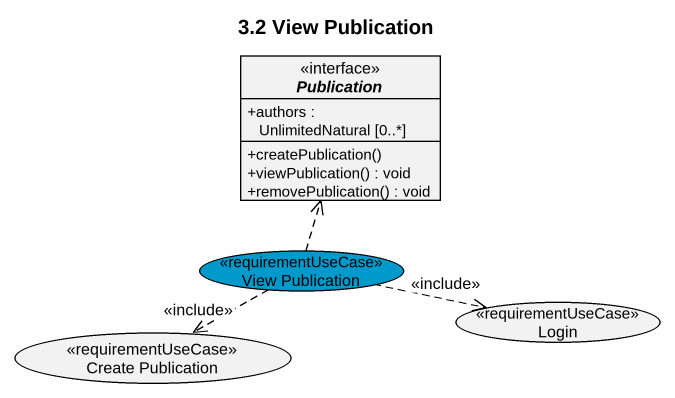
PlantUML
@startuml
title 3.2 View Publication
allowmixing
hide circle
hide empty members
skinparam classAttributeIconSize 0
interface Publication {
  +authors : UnlimitedNatural [0..*]
  +createPublication()
  +viewPublication() : void
  +removePublication() : void
}
usecase "View Publication" as View_Publication <<requirementUseCase>> #0099CC
usecase "Create Publication" as Create_Publication <<requirementUseCase>>
usecase Login <<requirementUseCase>>
View_Publication .up.> Publication
View_Publication .left.> Create_Publication : <<include>>
View_Publication .right.> Login : <<include>>
@enduml
